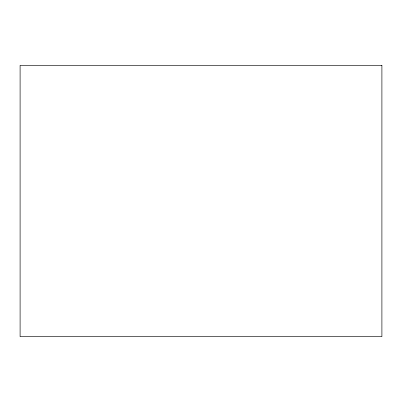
<?xml version="1.0" encoding="UTF-8"?>
<svg xmlns="http://www.w3.org/2000/svg" width="402" height="402" viewBox="0 0 402 402"><rect width="100%" height="100%" fill="white"/><g stroke="black" fill="none" stroke-linecap="round" stroke-linejoin="round"><path stroke-width="0.6" d="M381.9 65.325L20.1 65.325L20.1 336.675L381.9 336.675L381.9 65.325"/></g></svg>
